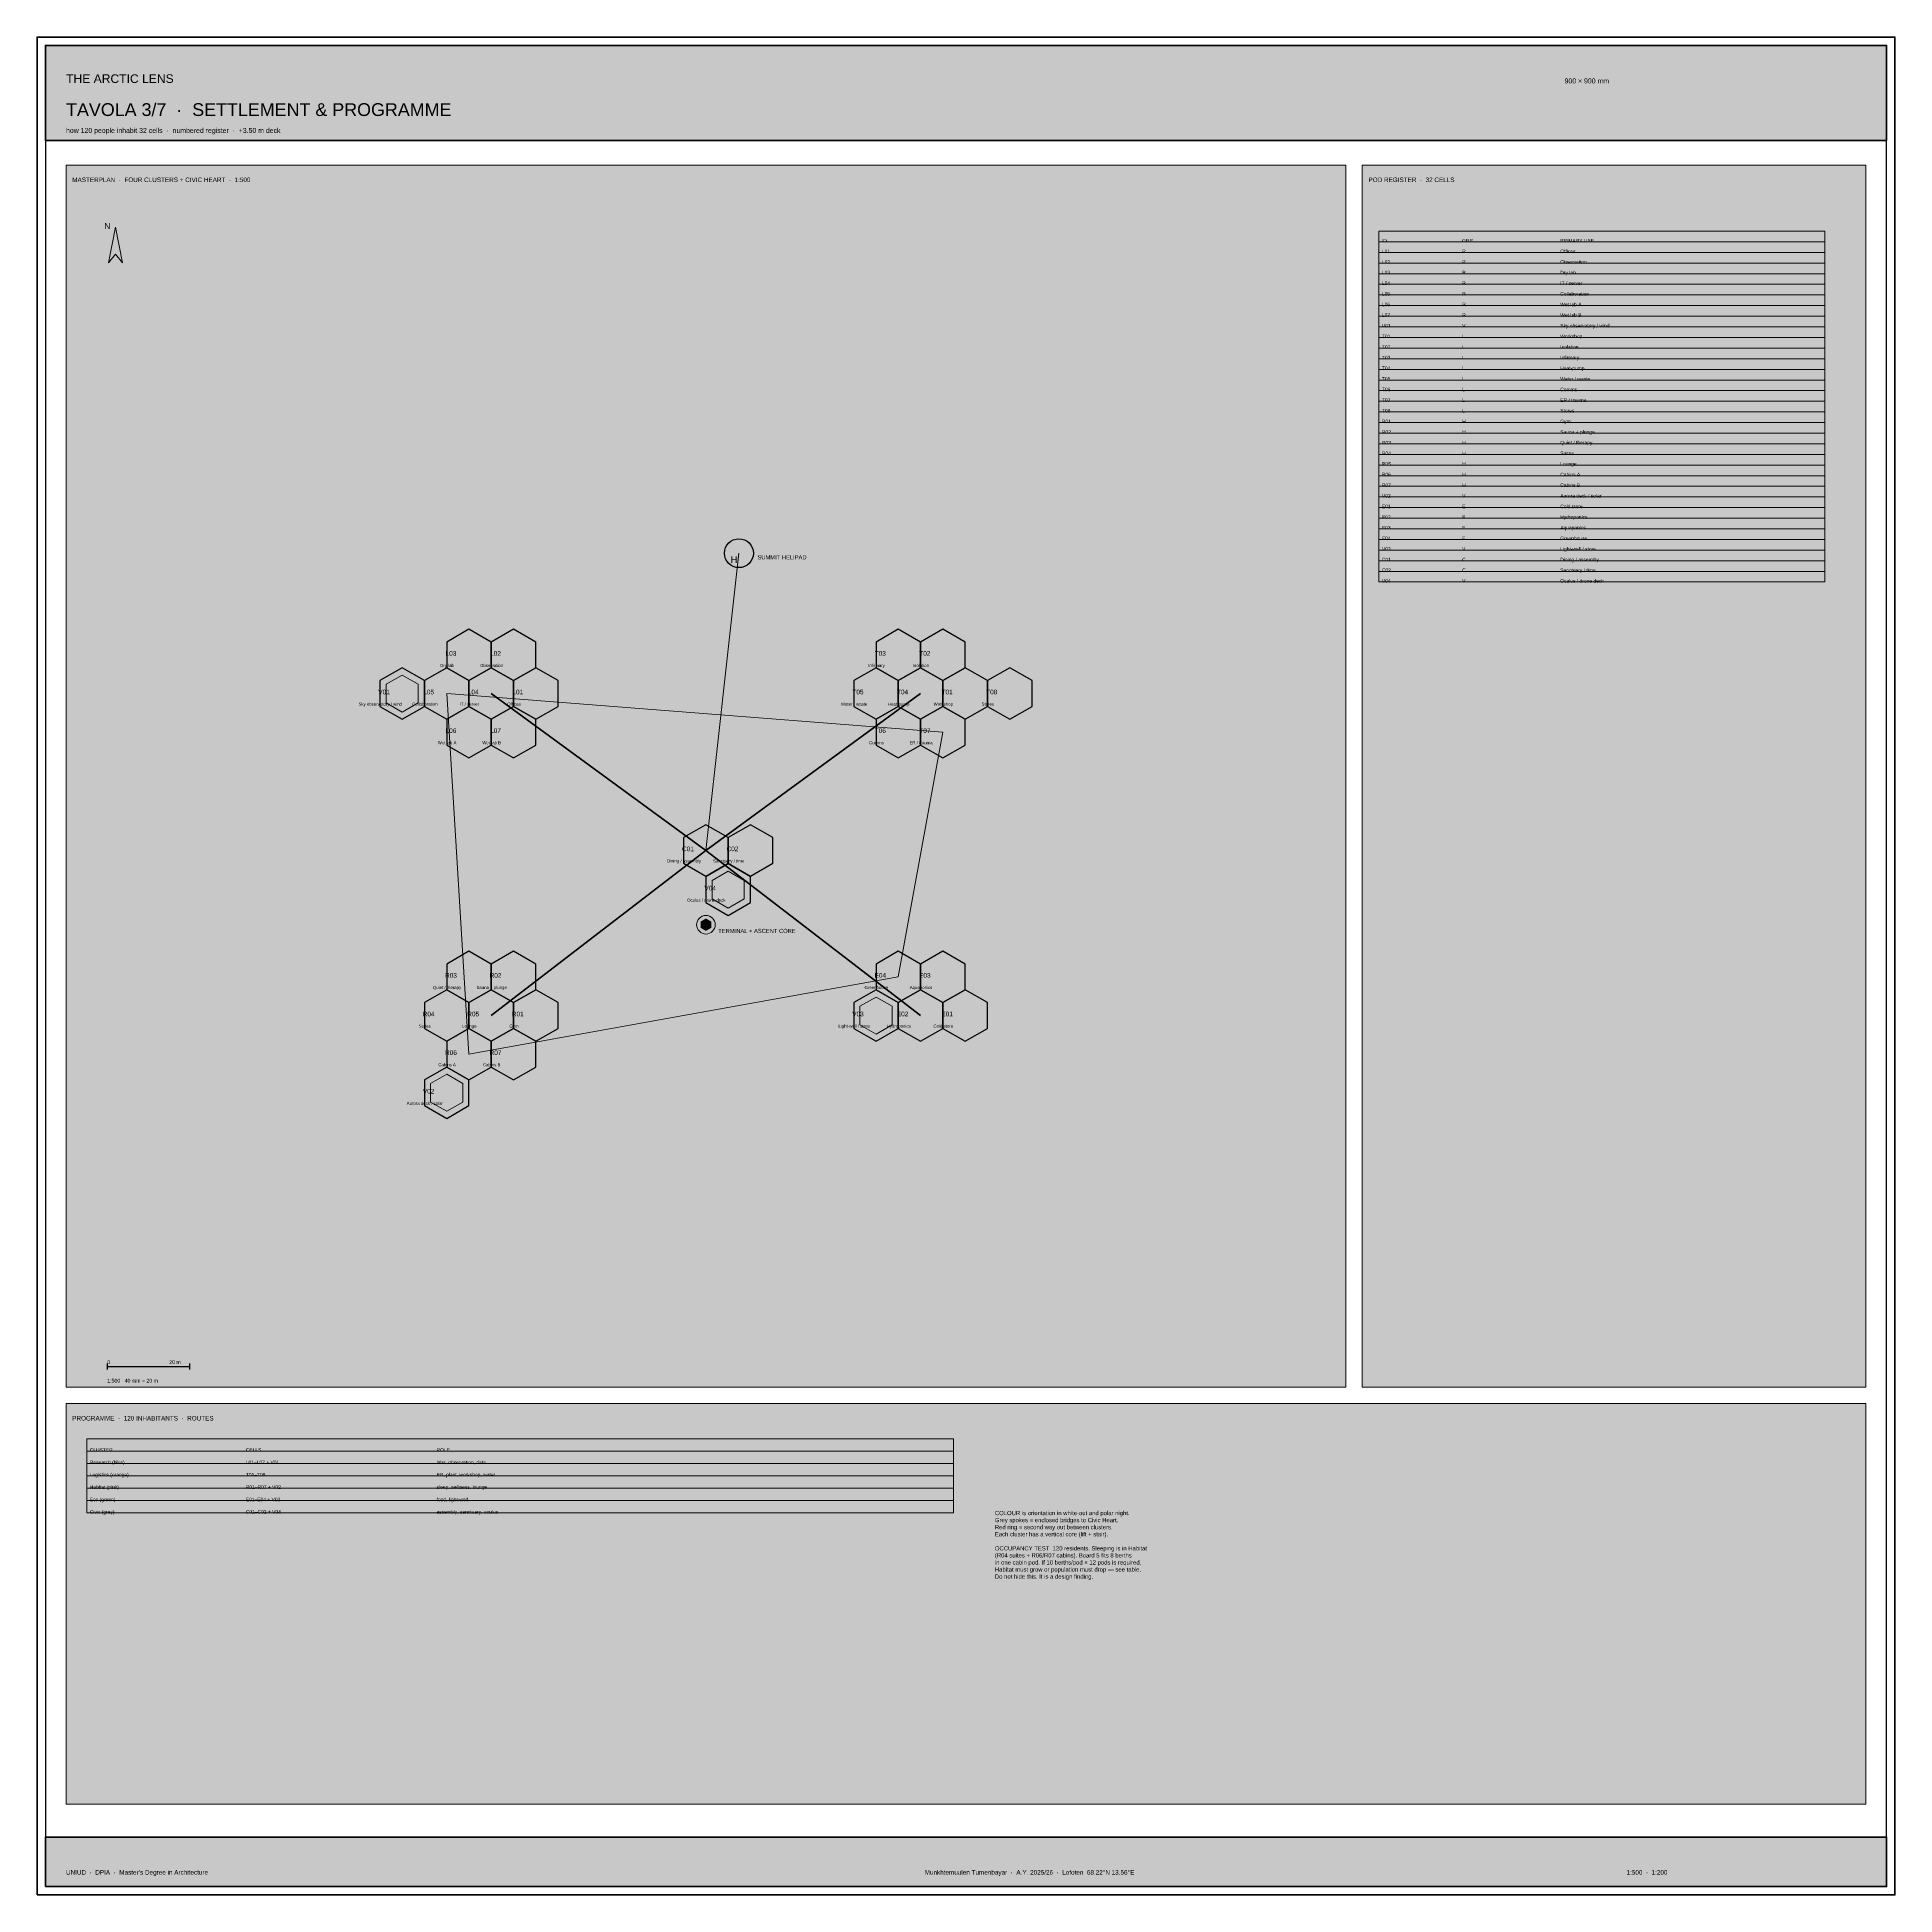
# Paper-space layout 'TAVOLA_03' of a CAD drawing. Header units: millimetres. Extents: x 0 to 900, y 0 to 900.
# The model-space entities are those that its viewports show. They can reach past a viewport. Long polylines and large blocks are cut down to what shows.
import ezdxf

# ---------------------------------------------------------------- set-up
doc = ezdxf.new("R2010")
doc.units = ezdxf.units.MM
for name, color, linetype, lineweight, true_color in [('A-ANNO', 7, 'Continuous', 18, 0x20242a), ('A-DIM', 7, 'Continuous', 13, 0x5a626c), ('A-HATCH', 7, 'Continuous', 9, 0xb4bac0), ('A-SHEET', 7, 'Continuous', 50, 0x142030), ('A-TABLE', 7, 'Continuous', 13, 0x20242a), ('A-TITL', 7, 'Continuous', 35, 0x142030), ('A-WALL', 7, 'Continuous', 40, 0x20242a), ('C-AIR', 7, 'Continuous', 25, 0xc83c78), ('P-C', 7, 'Continuous', 25, 0xa0a5aa), ('P-E', 7, 'Continuous', 25, 0xaac346), ('P-H', 7, 'Continuous', 25, 0xe682aa), ('P-L', 7, 'Continuous', 25, 0xe88c32), ('P-R', 7, 'Continuous', 25, 0x4691d2), ('P-V', 7, 'Continuous', 25, 0xebaa2d)]:
    doc.layers.add(name, color=color, linetype=linetype, lineweight=lineweight, true_color=true_color)
doc.styles.add('ANNO', font='Arial.ttf')
doc.styles.add('TITLE', font='Arial.ttf')

msp = doc.modelspace()

# ---------------------------------------------------------------- hatches: boundary and pattern name
at = {"layer": 'A-HATCH', "true_color": 0x142030}
h = msp.add_hatch(color=7, dxfattribs=at)
h.dxf.hatch_style = 1
h.paths.add_polyline_path([(2204, 850), (3096, 850), (3096, 896), (2204, 896)])
at = {"layer": 'A-HATCH', "true_color": 0xfcfdfe}
h = msp.add_hatch(color=7, dxfattribs=at)
h.dxf.hatch_style = 1
h.paths.add_polyline_path([(2214, 246), (2834, 246), (2834, 838), (2214, 838)])
h = msp.add_hatch(color=7, dxfattribs=at)
h.dxf.hatch_style = 1
h.paths.add_polyline_path([(2842, 246), (3086, 246), (3086, 838), (2842, 838)])
at = {"layer": 'A-HATCH', "true_color": 0x142030}
h = msp.add_hatch(color=7, dxfattribs=at)
h.dxf.hatch_style = 1
h.paths.add_polyline_path([(2238, 808), (2234.64, 790.6), (2238, 794.8)])
h = msp.add_hatch(color=7, dxfattribs=at)
h.dxf.hatch_style = 1
h.paths.add_polyline_path([(2850, 800.85), (3066, 800.85), (3066, 806), (2850, 806)])
at = {"layer": 'A-HATCH', "true_color": 0xffffff}
h = msp.add_hatch(color=7, dxfattribs=at)
h.dxf.hatch_style = 1
h.paths.add_polyline_path([(2850, 795.7), (3066, 795.7), (3066, 800.85), (2850, 800.85)])
at = {"layer": 'A-HATCH', "true_color": 0xf5ecd6}
h = msp.add_hatch(color=7, dxfattribs=at)
h.dxf.hatch_style = 1
h.paths.add_polyline_path([(2850, 790.55), (3066, 790.55), (3066, 795.7), (2850, 795.7)])
at = {"layer": 'A-HATCH', "true_color": 0xffffff}
h = msp.add_hatch(color=7, dxfattribs=at)
h.dxf.hatch_style = 1
h.paths.add_polyline_path([(2850, 785.4), (3066, 785.4), (3066, 790.55), (2850, 790.55)])
at = {"layer": 'A-HATCH', "true_color": 0xf5ecd6}
h = msp.add_hatch(color=7, dxfattribs=at)
h.dxf.hatch_style = 1
h.paths.add_polyline_path([(2850, 780.25), (3066, 780.25), (3066, 785.4), (2850, 785.4)])
at = {"layer": 'A-HATCH', "true_color": 0xffffff}
h = msp.add_hatch(color=7, dxfattribs=at)
h.dxf.hatch_style = 1
h.paths.add_polyline_path([(2850, 775.1), (3066, 775.1), (3066, 780.25), (2850, 780.25)])
at = {"layer": 'A-HATCH', "true_color": 0xf5ecd6}
h = msp.add_hatch(color=7, dxfattribs=at)
h.dxf.hatch_style = 1
h.paths.add_polyline_path([(2850, 769.95), (3066, 769.95), (3066, 775.1), (2850, 775.1)])
at = {"layer": 'A-HATCH', "true_color": 0xffffff}
h = msp.add_hatch(color=7, dxfattribs=at)
h.dxf.hatch_style = 1
h.paths.add_polyline_path([(2850, 764.8), (3066, 764.8), (3066, 769.95), (2850, 769.95)])
at = {"layer": 'A-HATCH', "true_color": 0xf5ecd6}
h = msp.add_hatch(color=7, dxfattribs=at)
h.dxf.hatch_style = 1
h.paths.add_polyline_path([(2850, 759.65), (3066, 759.65), (3066, 764.8), (2850, 764.8)])
at = {"layer": 'A-HATCH', "true_color": 0xffffff}
h = msp.add_hatch(color=7, dxfattribs=at)
h.dxf.hatch_style = 1
h.paths.add_polyline_path([(2850, 754.5), (3066, 754.5), (3066, 759.65), (2850, 759.65)])
at = {"layer": 'A-HATCH', "true_color": 0xf5ecd6}
h = msp.add_hatch(color=7, dxfattribs=at)
h.dxf.hatch_style = 1
h.paths.add_polyline_path([(2850, 749.35), (3066, 749.35), (3066, 754.5), (2850, 754.5)])
at = {"layer": 'A-HATCH', "true_color": 0xffffff}
h = msp.add_hatch(color=7, dxfattribs=at)
h.dxf.hatch_style = 1
h.paths.add_polyline_path([(2850, 744.2), (3066, 744.2), (3066, 749.35), (2850, 749.35)])
at = {"layer": 'A-HATCH', "true_color": 0xf5ecd6}
h = msp.add_hatch(color=7, dxfattribs=at)
h.dxf.hatch_style = 1
h.paths.add_polyline_path([(2850, 739.05), (3066, 739.05), (3066, 744.2), (2850, 744.2)])
at = {"layer": 'A-HATCH', "true_color": 0xffffff}
h = msp.add_hatch(color=7, dxfattribs=at)
h.dxf.hatch_style = 1
h.paths.add_polyline_path([(2850, 733.9), (3066, 733.9), (3066, 739.05), (2850, 739.05)])
at = {"layer": 'A-HATCH', "true_color": 0xf5ecd6}
h = msp.add_hatch(color=7, dxfattribs=at)
h.dxf.hatch_style = 1
h.paths.add_polyline_path([(2850, 728.75), (3066, 728.75), (3066, 733.9), (2850, 733.9)])
at = {"layer": 'A-HATCH', "true_color": 0xffffff}
h = msp.add_hatch(color=7, dxfattribs=at)
h.dxf.hatch_style = 1
h.paths.add_polyline_path([(2850, 723.6), (3066, 723.6), (3066, 728.75), (2850, 728.75)])
at = {"layer": 'A-HATCH', "true_color": 0xf5ecd6}
h = msp.add_hatch(color=7, dxfattribs=at)
h.dxf.hatch_style = 1
h.paths.add_polyline_path([(2850, 718.45), (3066, 718.45), (3066, 723.6), (2850, 723.6)])
at = {"layer": 'A-HATCH', "true_color": 0xffffff}
h = msp.add_hatch(color=7, dxfattribs=at)
h.dxf.hatch_style = 1
h.paths.add_polyline_path([(2850, 713.3), (3066, 713.3), (3066, 718.45), (2850, 718.45)])
at = {"layer": 'A-HATCH', "true_color": 0xf5ecd6}
h = msp.add_hatch(color=7, dxfattribs=at)
h.dxf.hatch_style = 1
h.paths.add_polyline_path([(2850, 708.15), (3066, 708.15), (3066, 713.3), (2850, 713.3)])
at = {"layer": 'A-HATCH', "true_color": 0xffffff}
h = msp.add_hatch(color=7, dxfattribs=at)
h.dxf.hatch_style = 1
h.paths.add_polyline_path([(2850, 703), (3066, 703), (3066, 708.15), (2850, 708.15)])
at = {"layer": 'A-HATCH', "true_color": 0xf5ecd6}
h = msp.add_hatch(color=7, dxfattribs=at)
h.dxf.hatch_style = 1
h.paths.add_polyline_path([(2850, 697.85), (3066, 697.85), (3066, 703), (2850, 703)])
at = {"layer": 'A-HATCH', "true_color": 0xffffff}
h = msp.add_hatch(color=7, dxfattribs=at)
h.dxf.hatch_style = 1
h.paths.add_polyline_path([(2850, 692.7), (3066, 692.7), (3066, 697.85), (2850, 697.85)])
at = {"layer": 'A-HATCH', "true_color": 0xf5ecd6}
h = msp.add_hatch(color=7, dxfattribs=at)
h.dxf.hatch_style = 1
h.paths.add_polyline_path([(2850, 687.55), (3066, 687.55), (3066, 692.7), (2850, 692.7)])
at = {"layer": 'A-HATCH', "true_color": 0xffffff}
h = msp.add_hatch(color=7, dxfattribs=at)
h.dxf.hatch_style = 1
h.paths.add_polyline_path([(2850, 682.4), (3066, 682.4), (3066, 687.55), (2850, 687.55)])
at = {"layer": 'A-HATCH', "true_color": 0xf5ecd6}
h = msp.add_hatch(color=7, dxfattribs=at)
h.dxf.hatch_style = 1
h.paths.add_polyline_path([(2850, 677.25), (3066, 677.25), (3066, 682.4), (2850, 682.4)])
at = {"layer": 'A-HATCH', "true_color": 0xffffff}
h = msp.add_hatch(color=7, dxfattribs=at)
h.dxf.hatch_style = 1
h.paths.add_polyline_path([(2850, 672.1), (3066, 672.1), (3066, 677.25), (2850, 677.25)])
at = {"layer": 'A-HATCH', "true_color": 0xf5ecd6}
h = msp.add_hatch(color=7, dxfattribs=at)
h.dxf.hatch_style = 1
h.paths.add_polyline_path([(2850, 666.95), (3066, 666.95), (3066, 672.1), (2850, 672.1)])
at = {"layer": 'A-HATCH', "true_color": 0xffffff}
h = msp.add_hatch(color=7, dxfattribs=at)
h.dxf.hatch_style = 1
h.paths.add_polyline_path([(2850, 661.8), (3066, 661.8), (3066, 666.95), (2850, 666.95)])
at = {"layer": 'A-HATCH', "true_color": 0xf5ecd6}
h = msp.add_hatch(color=7, dxfattribs=at)
h.dxf.hatch_style = 1
h.paths.add_polyline_path([(2850, 656.65), (3066, 656.65), (3066, 661.8), (2850, 661.8)])
at = {"layer": 'A-HATCH', "true_color": 0xffffff}
h = msp.add_hatch(color=7, dxfattribs=at)
h.dxf.hatch_style = 1
h.paths.add_polyline_path([(2850, 651.5), (3066, 651.5), (3066, 656.65), (2850, 656.65)])
at = {"layer": 'A-HATCH', "true_color": 0xf5ecd6}
h = msp.add_hatch(color=7, dxfattribs=at)
h.dxf.hatch_style = 1
h.paths.add_polyline_path([(2850, 646.35), (3066, 646.35), (3066, 651.5), (2850, 651.5)])
at = {"layer": 'A-HATCH', "true_color": 0xffffff}
h = msp.add_hatch(color=7, dxfattribs=at)
h.dxf.hatch_style = 1
h.paths.add_polyline_path([(2850, 641.2), (3066, 641.2), (3066, 646.35), (2850, 646.35)])
at = {"layer": 'A-HATCH', "true_color": 0xf5ecd6}
h = msp.add_hatch(color=7, dxfattribs=at)
h.dxf.hatch_style = 1
h.paths.add_polyline_path([(2850, 636.05), (3066, 636.05), (3066, 641.2), (2850, 641.2)])
at = {"layer": 'A-HATCH', "true_color": 0xabcdea}
h = msp.add_hatch(color=7, dxfattribs=at)
h.dxf.hatch_style = 1
h.paths.add_polyline_path([(2420, 606.94), (2409.2, 613.18), (2398.4, 606.94), (2398.4, 594.47), (2409.2, 588.24), (2420, 594.47)])
h = msp.add_hatch(color=7, dxfattribs=at)
h.dxf.hatch_style = 1
h.paths.add_polyline_path([(2441.6, 606.94), (2430.8, 613.18), (2420, 606.94), (2420, 594.47), (2430.8, 588.24), (2441.6, 594.47)])
at = {"layer": 'A-HATCH', "true_color": 0xf4cba2}
h = msp.add_hatch(color=7, dxfattribs=at)
h.dxf.hatch_style = 1
h.paths.add_polyline_path([(2628, 606.94), (2617.2, 613.18), (2606.4, 606.94), (2606.4, 594.47), (2617.2, 588.24), (2628, 594.47)])
h = msp.add_hatch(color=7, dxfattribs=at)
h.dxf.hatch_style = 1
h.paths.add_polyline_path([(2649.6, 606.94), (2638.8, 613.18), (2628, 606.94), (2628, 594.47), (2638.8, 588.24), (2649.6, 594.47)])
at = {"layer": 'A-HATCH', "true_color": 0xf6d8a0}
h = msp.add_hatch(color=7, dxfattribs=at)
h.dxf.hatch_style = 1
h.paths.add_polyline_path([(2387.6, 588.24), (2376.8, 594.47), (2366, 588.24), (2366, 575.76), (2376.8, 569.53), (2387.6, 575.76)])
at = {"layer": 'A-HATCH', "true_color": 0xabcdea}
h = msp.add_hatch(color=7, dxfattribs=at)
h.dxf.hatch_style = 1
h.paths.add_polyline_path([(2409.2, 588.24), (2398.4, 594.47), (2387.6, 588.24), (2387.6, 575.76), (2398.4, 569.53), (2409.2, 575.76)])
h = msp.add_hatch(color=7, dxfattribs=at)
h.dxf.hatch_style = 1
h.paths.add_polyline_path([(2430.8, 588.24), (2420, 594.47), (2409.2, 588.24), (2409.2, 575.76), (2420, 569.53), (2430.8, 575.76)])
h = msp.add_hatch(color=7, dxfattribs=at)
h.dxf.hatch_style = 1
h.paths.add_polyline_path([(2452.4, 588.24), (2441.6, 594.47), (2430.8, 588.24), (2430.8, 575.76), (2441.6, 569.53), (2452.4, 575.76)])
at = {"layer": 'A-HATCH', "true_color": 0xf4cba2}
h = msp.add_hatch(color=7, dxfattribs=at)
h.dxf.hatch_style = 1
h.paths.add_polyline_path([(2617.2, 588.24), (2606.4, 594.47), (2595.6, 588.24), (2595.6, 575.76), (2606.4, 569.53), (2617.2, 575.76)])
h = msp.add_hatch(color=7, dxfattribs=at)
h.dxf.hatch_style = 1
h.paths.add_polyline_path([(2638.8, 588.24), (2628, 594.47), (2617.2, 588.24), (2617.2, 575.76), (2628, 569.53), (2638.8, 575.76)])
h = msp.add_hatch(color=7, dxfattribs=at)
h.dxf.hatch_style = 1
h.paths.add_polyline_path([(2660.4, 588.24), (2649.6, 594.47), (2638.8, 588.24), (2638.8, 575.76), (2649.6, 569.53), (2660.4, 575.76)])
h = msp.add_hatch(color=7, dxfattribs=at)
h.dxf.hatch_style = 1
h.paths.add_polyline_path([(2682, 588.24), (2671.2, 594.47), (2660.4, 588.24), (2660.4, 575.76), (2671.2, 569.53), (2682, 575.76)])
at = {"layer": 'A-HATCH', "true_color": 0xabcdea}
h = msp.add_hatch(color=7, dxfattribs=at)
h.dxf.hatch_style = 1
h.paths.add_polyline_path([(2420, 569.53), (2409.2, 575.76), (2398.4, 569.53), (2398.4, 557.06), (2409.2, 550.82), (2420, 557.06)])
h = msp.add_hatch(color=7, dxfattribs=at)
h.dxf.hatch_style = 1
h.paths.add_polyline_path([(2441.6, 569.53), (2430.8, 575.76), (2420, 569.53), (2420, 557.06), (2430.8, 550.82), (2441.6, 557.06)])
at = {"layer": 'A-HATCH', "true_color": 0xf4cba2}
h = msp.add_hatch(color=7, dxfattribs=at)
h.dxf.hatch_style = 1
h.paths.add_polyline_path([(2628, 569.53), (2617.2, 575.76), (2606.4, 569.53), (2606.4, 557.06), (2617.2, 550.82), (2628, 557.06)])
h = msp.add_hatch(color=7, dxfattribs=at)
h.dxf.hatch_style = 1
h.paths.add_polyline_path([(2649.6, 569.53), (2638.8, 575.76), (2628, 569.53), (2628, 557.06), (2638.8, 550.82), (2649.6, 557.06)])
at = {"layer": 'A-HATCH', "true_color": 0xd4d6d8}
h = msp.add_hatch(color=7, dxfattribs=at)
h.dxf.hatch_style = 1
h.paths.add_polyline_path([(2534.8, 512.24), (2524, 518.47), (2513.2, 512.24), (2513.2, 499.76), (2524, 493.53), (2534.8, 499.76)])
h = msp.add_hatch(color=7, dxfattribs=at)
h.dxf.hatch_style = 1
h.paths.add_polyline_path([(2556.4, 512.24), (2545.6, 518.47), (2534.8, 512.24), (2534.8, 499.76), (2545.6, 493.53), (2556.4, 499.76)])
at = {"layer": 'A-HATCH', "true_color": 0xf6d8a0}
h = msp.add_hatch(color=7, dxfattribs=at)
h.dxf.hatch_style = 1
h.paths.add_polyline_path([(2545.6, 493.23), (2534.8, 499.46), (2524, 493.23), (2524, 480.76), (2534.8, 474.52), (2545.6, 480.76)])
at = {"layer": 'A-HATCH', "true_color": 0x142030}
h = msp.add_hatch(color=7, dxfattribs=at)
h.dxf.hatch_style = 1
h.paths.add_polyline_path([(2526.6, 471.5), (2524, 473), (2521.4, 471.5), (2521.4, 468.5), (2524, 467), (2526.6, 468.5), (2526.6, 471.5), (2524, 473)])
at = {"layer": 'A-HATCH', "true_color": 0xf3c6d8}
h = msp.add_hatch(color=7, dxfattribs=at)
h.dxf.hatch_style = 1
h.paths.add_polyline_path([(2420, 450.94), (2409.2, 457.18), (2398.4, 450.94), (2398.4, 438.47), (2409.2, 432.24), (2420, 438.47)])
h = msp.add_hatch(color=7, dxfattribs=at)
h.dxf.hatch_style = 1
h.paths.add_polyline_path([(2441.6, 450.94), (2430.8, 457.18), (2420, 450.94), (2420, 438.47), (2430.8, 432.24), (2441.6, 438.47)])
at = {"layer": 'A-HATCH', "true_color": 0xd8e4ab}
h = msp.add_hatch(color=7, dxfattribs=at)
h.dxf.hatch_style = 1
h.paths.add_polyline_path([(2628, 450.94), (2617.2, 457.18), (2606.4, 450.94), (2606.4, 438.47), (2617.2, 432.24), (2628, 438.47)])
h = msp.add_hatch(color=7, dxfattribs=at)
h.dxf.hatch_style = 1
h.paths.add_polyline_path([(2649.6, 450.94), (2638.8, 457.18), (2628, 450.94), (2628, 438.47), (2638.8, 432.24), (2649.6, 438.47)])
at = {"layer": 'A-HATCH', "true_color": 0xf3c6d8}
h = msp.add_hatch(color=7, dxfattribs=at)
h.dxf.hatch_style = 1
h.paths.add_polyline_path([(2409.2, 432.24), (2398.4, 438.47), (2387.6, 432.24), (2387.6, 419.76), (2398.4, 413.53), (2409.2, 419.76)])
h = msp.add_hatch(color=7, dxfattribs=at)
h.dxf.hatch_style = 1
h.paths.add_polyline_path([(2430.8, 432.24), (2420, 438.47), (2409.2, 432.24), (2409.2, 419.76), (2420, 413.53), (2430.8, 419.76)])
h = msp.add_hatch(color=7, dxfattribs=at)
h.dxf.hatch_style = 1
h.paths.add_polyline_path([(2452.4, 432.24), (2441.6, 438.47), (2430.8, 432.24), (2430.8, 419.76), (2441.6, 413.53), (2452.4, 419.76)])
at = {"layer": 'A-HATCH', "true_color": 0xf6d8a0}
h = msp.add_hatch(color=7, dxfattribs=at)
h.dxf.hatch_style = 1
h.paths.add_polyline_path([(2617.2, 432.24), (2606.4, 438.47), (2595.6, 432.24), (2595.6, 419.76), (2606.4, 413.53), (2617.2, 419.76)])
at = {"layer": 'A-HATCH', "true_color": 0xd8e4ab}
h = msp.add_hatch(color=7, dxfattribs=at)
h.dxf.hatch_style = 1
h.paths.add_polyline_path([(2638.8, 432.24), (2628, 438.47), (2617.2, 432.24), (2617.2, 419.76), (2628, 413.53), (2638.8, 419.76)])
h = msp.add_hatch(color=7, dxfattribs=at)
h.dxf.hatch_style = 1
h.paths.add_polyline_path([(2660.4, 432.24), (2649.6, 438.47), (2638.8, 432.24), (2638.8, 419.76), (2649.6, 413.53), (2660.4, 419.76)])
at = {"layer": 'A-HATCH', "true_color": 0xf3c6d8}
h = msp.add_hatch(color=7, dxfattribs=at)
h.dxf.hatch_style = 1
h.paths.add_polyline_path([(2420, 413.53), (2409.2, 419.76), (2398.4, 413.53), (2398.4, 401.06), (2409.2, 394.82), (2420, 401.06)])
h = msp.add_hatch(color=7, dxfattribs=at)
h.dxf.hatch_style = 1
h.paths.add_polyline_path([(2441.6, 413.53), (2430.8, 419.76), (2420, 413.53), (2420, 401.06), (2430.8, 394.82), (2441.6, 401.06)])
at = {"layer": 'A-HATCH', "true_color": 0xf6d8a0}
h = msp.add_hatch(color=7, dxfattribs=at)
h.dxf.hatch_style = 1
h.paths.add_polyline_path([(2409.2, 394.82), (2398.4, 401.06), (2387.6, 394.82), (2387.6, 382.35), (2398.4, 376.12), (2409.2, 382.35)])
at = {"layer": 'A-HATCH', "true_color": 0xfcfdfe}
h = msp.add_hatch(color=7, dxfattribs=at)
h.dxf.hatch_style = 1
h.paths.add_polyline_path([(2214, 44), (3086, 44), (3086, 238), (2214, 238)])
at = {"layer": 'A-HATCH', "true_color": 0x142030}
h = msp.add_hatch(color=7, dxfattribs=at)
h.dxf.hatch_style = 1
h.paths.add_polyline_path([(2224, 215), (2644, 215), (2644, 221), (2224, 221)])
at = {"layer": 'A-HATCH', "true_color": 0xffffff}
h = msp.add_hatch(color=7, dxfattribs=at)
h.dxf.hatch_style = 1
h.paths.add_polyline_path([(2224, 209), (2644, 209), (2644, 215), (2224, 215)])
at = {"layer": 'A-HATCH', "true_color": 0xf5ecd6}
h = msp.add_hatch(color=7, dxfattribs=at)
h.dxf.hatch_style = 1
h.paths.add_polyline_path([(2224, 203), (2644, 203), (2644, 209), (2224, 209)])
at = {"layer": 'A-HATCH', "true_color": 0xffffff}
h = msp.add_hatch(color=7, dxfattribs=at)
h.dxf.hatch_style = 1
h.paths.add_polyline_path([(2224, 197), (2644, 197), (2644, 203), (2224, 203)])
at = {"layer": 'A-HATCH', "true_color": 0xf5ecd6}
h = msp.add_hatch(color=7, dxfattribs=at)
h.dxf.hatch_style = 1
h.paths.add_polyline_path([(2224, 191), (2644, 191), (2644, 197), (2224, 197)])
at = {"layer": 'A-HATCH', "true_color": 0xffffff}
h = msp.add_hatch(color=7, dxfattribs=at)
h.dxf.hatch_style = 1
h.paths.add_polyline_path([(2224, 185), (2644, 185), (2644, 191), (2224, 191)])
at = {"layer": 'A-HATCH', "true_color": 0x142030}
h = msp.add_hatch(color=7, dxfattribs=at)
h.dxf.hatch_style = 1
h.paths.add_polyline_path([(2204, 4), (3096, 4), (3096, 28), (2204, 28)])

# ---------------------------------------------------------------- linework, layer by layer
at = {"layer": 'A-ANNO', "lineweight": 20, "true_color": 0x142030}
msp.add_lwpolyline([(2238, 808), (2234.64, 790.6), (2238, 794.8), (2241.36, 790.6)], close=True, dxfattribs=at)
at = {"layer": 'A-ANNO', "true_color": 0x142030}
msp.add_circle((2524, 470), 4.5, dxfattribs=at)
at = {"layer": 'A-DIM', "lineweight": 25, "true_color": 0x20242a}
for p, q in [((2234, 254.5), (2234, 257.5)), ((2234, 256), (2274, 256)), ((2274, 254.5), (2274, 257.5))]:
    msp.add_line(p, q, dxfattribs=at)
at = {"layer": 'A-SHEET', "lineweight": 70, "true_color": 0x142030}
msp.add_lwpolyline([(2200, 0), (3100, 0), (3100, 900), (2200, 900)], close=True, dxfattribs=at)
at = {"layer": 'A-SHEET', "lineweight": 25, "true_color": 0x142030}
msp.add_lwpolyline([(2204, 4), (3096, 4), (3096, 896), (2204, 896)], close=True, dxfattribs=at)
at = {"layer": 'A-SHEET', "lineweight": 13, "true_color": 0xb4bac0}
for points in [[(2214, 246), (2834, 246), (2834, 838), (2214, 838)], [(2842, 246), (3086, 246), (3086, 838), (2842, 838)], [(2214, 44), (3086, 44), (3086, 238), (2214, 238)]]:
    msp.add_lwpolyline(points, close=True, dxfattribs=at)
at = {"layer": 'A-SHEET', "lineweight": 9, "true_color": 0xb4bac0}
for points in [[(2850, 800.85), (3066, 800.85), (3066, 806), (2850, 806)], [(2850, 795.7), (3066, 795.7), (3066, 800.85), (2850, 800.85)], [(2850, 790.55), (3066, 790.55), (3066, 795.7), (2850, 795.7)], [(2850, 785.4), (3066, 785.4), (3066, 790.55), (2850, 790.55)], [(2850, 780.25), (3066, 780.25), (3066, 785.4), (2850, 785.4)], [(2850, 775.1), (3066, 775.1), (3066, 780.25), (2850, 780.25)], [(2850, 769.95), (3066, 769.95), (3066, 775.1), (2850, 775.1)], [(2850, 764.8), (3066, 764.8), (3066, 769.95), (2850, 769.95)], [(2850, 759.65), (3066, 759.65), (3066, 764.8), (2850, 764.8)], [(2850, 754.5), (3066, 754.5), (3066, 759.65), (2850, 759.65)], [(2850, 749.35), (3066, 749.35), (3066, 754.5), (2850, 754.5)], [(2850, 744.2), (3066, 744.2), (3066, 749.35), (2850, 749.35)], [(2850, 739.05), (3066, 739.05), (3066, 744.2), (2850, 744.2)], [(2850, 733.9), (3066, 733.9), (3066, 739.05), (2850, 739.05)], [(2850, 728.75), (3066, 728.75), (3066, 733.9), (2850, 733.9)], [(2850, 723.6), (3066, 723.6), (3066, 728.75), (2850, 728.75)], [(2850, 718.45), (3066, 718.45), (3066, 723.6), (2850, 723.6)], [(2850, 713.3), (3066, 713.3), (3066, 718.45), (2850, 718.45)], [(2850, 708.15), (3066, 708.15), (3066, 713.3), (2850, 713.3)], [(2850, 703), (3066, 703), (3066, 708.15), (2850, 708.15)], [(2850, 697.85), (3066, 697.85), (3066, 703), (2850, 703)], [(2850, 692.7), (3066, 692.7), (3066, 697.85), (2850, 697.85)], [(2850, 687.55), (3066, 687.55), (3066, 692.7), (2850, 692.7)], [(2850, 682.4), (3066, 682.4), (3066, 687.55), (2850, 687.55)], [(2850, 677.25), (3066, 677.25), (3066, 682.4), (2850, 682.4)], [(2850, 672.1), (3066, 672.1), (3066, 677.25), (2850, 677.25)], [(2850, 666.95), (3066, 666.95), (3066, 672.1), (2850, 672.1)], [(2850, 661.8), (3066, 661.8), (3066, 666.95), (2850, 666.95)], [(2850, 656.65), (3066, 656.65), (3066, 661.8), (2850, 661.8)], [(2850, 651.5), (3066, 651.5), (3066, 656.65), (2850, 656.65)], [(2850, 646.35), (3066, 646.35), (3066, 651.5), (2850, 651.5)], [(2850, 641.2), (3066, 641.2), (3066, 646.35), (2850, 646.35)], [(2850, 636.05), (3066, 636.05), (3066, 641.2), (2850, 641.2)], [(2224, 215), (2644, 215), (2644, 221), (2224, 221)], [(2224, 209), (2644, 209), (2644, 215), (2224, 215)], [(2224, 203), (2644, 203), (2644, 209), (2224, 209)], [(2224, 197), (2644, 197), (2644, 203), (2224, 203)], [(2224, 191), (2644, 191), (2644, 197), (2224, 197)], [(2224, 185), (2644, 185), (2644, 191), (2224, 191)]]:
    msp.add_lwpolyline(points, close=True, dxfattribs=at)
at = {"layer": 'A-TITL'}
for points in [[(2204, 850), (3096, 850), (3096, 896), (2204, 896)], [(2204, 4), (3096, 4), (3096, 28), (2204, 28)]]:
    msp.add_lwpolyline(points, close=True, dxfattribs=at)
at = {"layer": 'A-WALL', "lineweight": 40, "true_color": 0x5a646e}
for q in [(2420, 582), (2628, 582), (2420, 426), (2628, 426)]:
    msp.add_line((2524, 506), q, dxfattribs=at)
at = {"layer": 'C-AIR', "lineweight": 13, "true_color": 0xd23737}
msp.add_line((2540, 650), (2524, 506), dxfattribs=at)
at = {"layer": 'C-AIR', "true_color": 0xd23737}
msp.add_circle((2540, 650), 7, dxfattribs=at)
at = {"layer": 'P-C', "lineweight": 30, "true_color": 0xa0a5aa}
for points in [[(2534.8, 512.24), (2524, 518.47), (2513.2, 512.24), (2513.2, 499.76), (2524, 493.53), (2534.8, 499.76)], [(2556.4, 512.24), (2545.6, 518.47), (2534.8, 512.24), (2534.8, 499.76), (2545.6, 493.53), (2556.4, 499.76)]]:
    msp.add_lwpolyline(points, close=True, dxfattribs=at)
at = {"layer": 'P-E', "lineweight": 30, "true_color": 0xaac346}
for points in [[(2628, 450.94), (2617.2, 457.18), (2606.4, 450.94), (2606.4, 438.47), (2617.2, 432.24), (2628, 438.47)], [(2649.6, 450.94), (2638.8, 457.18), (2628, 450.94), (2628, 438.47), (2638.8, 432.24), (2649.6, 438.47)], [(2638.8, 432.24), (2628, 438.47), (2617.2, 432.24), (2617.2, 419.76), (2628, 413.53), (2638.8, 419.76)], [(2660.4, 432.24), (2649.6, 438.47), (2638.8, 432.24), (2638.8, 419.76), (2649.6, 413.53), (2660.4, 419.76)]]:
    msp.add_lwpolyline(points, close=True, dxfattribs=at)
at = {"layer": 'P-H', "lineweight": 30, "true_color": 0xe682aa}
for points in [[(2420, 450.94), (2409.2, 457.18), (2398.4, 450.94), (2398.4, 438.47), (2409.2, 432.24), (2420, 438.47)], [(2441.6, 450.94), (2430.8, 457.18), (2420, 450.94), (2420, 438.47), (2430.8, 432.24), (2441.6, 438.47)], [(2409.2, 432.24), (2398.4, 438.47), (2387.6, 432.24), (2387.6, 419.76), (2398.4, 413.53), (2409.2, 419.76)], [(2430.8, 432.24), (2420, 438.47), (2409.2, 432.24), (2409.2, 419.76), (2420, 413.53), (2430.8, 419.76)], [(2452.4, 432.24), (2441.6, 438.47), (2430.8, 432.24), (2430.8, 419.76), (2441.6, 413.53), (2452.4, 419.76)], [(2420, 413.53), (2409.2, 419.76), (2398.4, 413.53), (2398.4, 401.06), (2409.2, 394.82), (2420, 401.06)], [(2441.6, 413.53), (2430.8, 419.76), (2420, 413.53), (2420, 401.06), (2430.8, 394.82), (2441.6, 401.06)]]:
    msp.add_lwpolyline(points, close=True, dxfattribs=at)
at = {"layer": 'P-L', "lineweight": 30, "true_color": 0xe88c32}
for points in [[(2628, 606.94), (2617.2, 613.18), (2606.4, 606.94), (2606.4, 594.47), (2617.2, 588.24), (2628, 594.47)], [(2649.6, 606.94), (2638.8, 613.18), (2628, 606.94), (2628, 594.47), (2638.8, 588.24), (2649.6, 594.47)], [(2617.2, 588.24), (2606.4, 594.47), (2595.6, 588.24), (2595.6, 575.76), (2606.4, 569.53), (2617.2, 575.76)], [(2638.8, 588.24), (2628, 594.47), (2617.2, 588.24), (2617.2, 575.76), (2628, 569.53), (2638.8, 575.76)], [(2660.4, 588.24), (2649.6, 594.47), (2638.8, 588.24), (2638.8, 575.76), (2649.6, 569.53), (2660.4, 575.76)], [(2682, 588.24), (2671.2, 594.47), (2660.4, 588.24), (2660.4, 575.76), (2671.2, 569.53), (2682, 575.76)], [(2628, 569.53), (2617.2, 575.76), (2606.4, 569.53), (2606.4, 557.06), (2617.2, 550.82), (2628, 557.06)], [(2649.6, 569.53), (2638.8, 575.76), (2628, 569.53), (2628, 557.06), (2638.8, 550.82), (2649.6, 557.06)]]:
    msp.add_lwpolyline(points, close=True, dxfattribs=at)
at = {"layer": 'P-R', "lineweight": 30, "true_color": 0x4691d2}
for points in [[(2420, 606.94), (2409.2, 613.18), (2398.4, 606.94), (2398.4, 594.47), (2409.2, 588.24), (2420, 594.47)], [(2441.6, 606.94), (2430.8, 613.18), (2420, 606.94), (2420, 594.47), (2430.8, 588.24), (2441.6, 594.47)], [(2409.2, 588.24), (2398.4, 594.47), (2387.6, 588.24), (2387.6, 575.76), (2398.4, 569.53), (2409.2, 575.76)], [(2430.8, 588.24), (2420, 594.47), (2409.2, 588.24), (2409.2, 575.76), (2420, 569.53), (2430.8, 575.76)], [(2452.4, 588.24), (2441.6, 594.47), (2430.8, 588.24), (2430.8, 575.76), (2441.6, 569.53), (2452.4, 575.76)], [(2420, 569.53), (2409.2, 575.76), (2398.4, 569.53), (2398.4, 557.06), (2409.2, 550.82), (2420, 557.06)], [(2441.6, 569.53), (2430.8, 575.76), (2420, 569.53), (2420, 557.06), (2430.8, 550.82), (2441.6, 557.06)]]:
    msp.add_lwpolyline(points, close=True, dxfattribs=at)
at = {"layer": 'P-V', "lineweight": 25, "true_color": 0xebaa2d}
for points in [[(2387.6, 588.24), (2376.8, 594.47), (2366, 588.24), (2366, 575.76), (2376.8, 569.53), (2387.6, 575.76)], [(2545.6, 493.23), (2534.8, 499.46), (2524, 493.23), (2524, 480.76), (2534.8, 474.52), (2545.6, 480.76)], [(2617.2, 432.24), (2606.4, 438.47), (2595.6, 432.24), (2595.6, 419.76), (2606.4, 413.53), (2617.2, 419.76)], [(2409.2, 394.82), (2398.4, 401.06), (2387.6, 394.82), (2387.6, 382.35), (2398.4, 376.12), (2409.2, 382.35)]]:
    msp.add_lwpolyline(points, close=True, dxfattribs=at)
at = {"layer": 'P-V', "lineweight": 13, "true_color": 0xebaa2d}
for points in [[(2384.58, 586.49), (2376.8, 590.98), (2369.02, 586.49), (2369.02, 577.51), (2376.8, 573.02), (2384.58, 577.51)], [(2542.58, 491.48), (2534.8, 495.97), (2527.02, 491.48), (2527.02, 482.5), (2534.8, 478.01), (2542.58, 482.5)], [(2614.18, 430.49), (2606.4, 434.98), (2598.62, 430.49), (2598.62, 421.51), (2606.4, 417.02), (2614.18, 421.51)], [(2406.18, 393.08), (2398.4, 397.57), (2390.62, 393.08), (2390.62, 384.1), (2398.4, 379.61), (2406.18, 384.1)]]:
    msp.add_lwpolyline(points, close=True, dxfattribs=at)
at = {"layer": 'P-V', "lineweight": 20, "true_color": 0xd23737}
msp.add_lwpolyline([(2398.4, 582), (2638.8, 563.29), (2617.2, 444.71), (2409.2, 407.29)], close=True, dxfattribs=at)

# ---------------------------------------------------------------- texts
at = {"layer": 'A-ANNO', "color": 7, "true_color": 0x142030}
for s, insert, char_height, width, attachment_point, style in [('MASTERPLAN  ·  FOUR CLUSTERS + CIVIC HEART  ·  1:500', (2217, 832), 2.2, 614, 1, 'TITLE'), ('POD REGISTER  ·  32 CELLS', (2845, 832), 2.2, 238, 1, 'TITLE'), ('N', (2234, 810), 3, 12, 2, 'TITLE'), ('L03', (2400.47, 602.58), 2.245, 17.4591, 2, 'TITLE'), ('L02', (2422.07, 602.58), 2.245, 17.4591, 2, 'TITLE'), ('T03', (2608.47, 602.58), 2.245, 17.4591, 2, 'TITLE'), ('T02', (2630.07, 602.58), 2.245, 17.4591, 2, 'TITLE'), ('V01', (2368.07, 583.87), 2.245, 17.4591, 2, 'TITLE'), ('L05', (2389.67, 583.87), 2.245, 17.4591, 2, 'TITLE'), ('L04', (2411.27, 583.87), 2.245, 17.4591, 2, 'TITLE'), ('L01', (2432.87, 583.87), 2.245, 17.4591, 2, 'TITLE'), ('T05', (2597.67, 583.87), 2.245, 17.4591, 2, 'TITLE'), ('T04', (2619.27, 583.87), 2.245, 17.4591, 2, 'TITLE'), ('T01', (2640.87, 583.87), 2.245, 17.4591, 2, 'TITLE'), ('T08', (2662.47, 583.87), 2.245, 17.4591, 2, 'TITLE'), ('L06', (2400.47, 565.16), 2.245, 17.4591, 2, 'TITLE'), ('L07', (2422.07, 565.16), 2.245, 17.4591, 2, 'TITLE'), ('T06', (2608.47, 565.16), 2.245, 17.4591, 2, 'TITLE'), ('T07', (2630.07, 565.16), 2.245, 17.4591, 2, 'TITLE'), ('C01', (2515.27, 507.87), 2.245, 17.4591, 2, 'TITLE'), ('C02', (2536.87, 507.87), 2.245, 17.4591, 2, 'TITLE'), ('V04', (2526.07, 488.86), 2.245, 17.4591, 2, 'TITLE'), ('TERMINAL + ASCENT CORE', (2530, 468), 2, 70, 1, 'ANNO'), ('R03', (2400.47, 446.58), 2.245, 17.4591, 2, 'TITLE'), ('R02', (2422.07, 446.58), 2.245, 17.4591, 2, 'TITLE'), ('E04', (2608.47, 446.58), 2.245, 17.4591, 2, 'TITLE'), ('E03', (2630.07, 446.58), 2.245, 17.4591, 2, 'TITLE'), ('R04', (2389.67, 427.87), 2.245, 17.4591, 2, 'TITLE'), ('R05', (2411.27, 427.87), 2.245, 17.4591, 2, 'TITLE'), ('R01', (2432.87, 427.87), 2.245, 17.4591, 2, 'TITLE'), ('V03', (2597.67, 427.87), 2.245, 17.4591, 2, 'TITLE'), ('E02', (2619.27, 427.87), 2.245, 17.4591, 2, 'TITLE'), ('E01', (2640.87, 427.87), 2.245, 17.4591, 2, 'TITLE'), ('R06', (2400.47, 409.16), 2.245, 17.4591, 2, 'TITLE'), ('R07', (2422.07, 409.16), 2.245, 17.4591, 2, 'TITLE'), ('V02', (2389.67, 390.46), 2.245, 17.4591, 2, 'TITLE'), ('PROGRAMME  ·  120 INHABITANTS  ·  ROUTES', (2217, 232), 2.2, 866, 1, 'TITLE')]:
    msp.add_mtext(s, dxfattribs=dict(at, insert=insert, char_height=char_height, width=width, attachment_point=attachment_point, style=style))
at = {"layer": 'A-ANNO', "color": 7, "true_color": 0xd23737, "attachment_point": 1}
for s, insert, char_height, width, style in [('H', (2536, 648.5), 3.2, 12, 'TITLE'), ('SUMMIT HELIPAD', (2549, 649), 2, 50, 'ANNO')]:
    msp.add_mtext(s, dxfattribs=dict(at, insert=insert, char_height=char_height, width=width, style=style))
at = {"layer": 'A-ANNO', "color": 7, "true_color": 0x20242a, "style": 'ANNO'}
for s, insert, char_height, width, attachment_point in [('Dry lab', (2398.6, 596.34), 1.496, 21.2003, 2), ('Observation', (2420.2, 596.34), 1.4965, 21.2003, 2), ('Infirmary', (2606.6, 596.34), 1.496, 21.2003, 2), ('Isolation', (2628.2, 596.34), 1.496, 21.2003, 2), ('Sky observatory / wind', (2366.2, 577.64), 1.4965, 21.2003, 2), ('Collaboration', (2387.8, 577.64), 1.4965, 21.2003, 2), ('IT / server', (2409.4, 577.64), 1.4965, 21.2003, 2), ('Offices', (2431, 577.64), 1.496, 21.2003, 2), ('Water / waste', (2595.8, 577.64), 1.4965, 21.2003, 2), ('Heat-pump', (2617.4, 577.64), 1.496, 21.2003, 2), ('Workshop', (2639, 577.64), 1.496, 21.2003, 2), ('Stores', (2660.6, 577.64), 1.496, 21.2003, 2), ('Wet lab A', (2398.6, 558.93), 1.496, 21.2003, 2), ('Wet lab B', (2420.2, 558.93), 1.496, 21.2003, 2), ('Comms', (2606.6, 558.93), 1.496, 21.2003, 2), ('ER / trauma', (2628.2, 558.93), 1.4965, 21.2003, 2), ('Dining / assembly', (2513.4, 501.64), 1.4965, 21.2003, 2), ('Sanctuary / time', (2535, 501.64), 1.4965, 21.2003, 2), ('Oculus / drone deck', (2524.2, 482.63), 1.4965, 21.2003, 2), ('Quiet / therapy', (2398.6, 440.34), 1.4965, 21.2003, 2), ('Sauna + plunge', (2420.2, 440.34), 1.4965, 21.2003, 2), ('Greenhouse', (2606.6, 440.34), 1.496, 21.2003, 2), ('Aquaponics', (2628.2, 440.34), 1.496, 21.2003, 2), ('Suites', (2387.8, 421.64), 1.496, 21.2003, 2), ('Lounge', (2409.4, 421.64), 1.496, 21.2003, 2), ('Gym', (2431, 421.64), 1.496, 21.2003, 2), ('Light-well / store', (2595.8, 421.64), 1.4965, 21.2003, 2), ('Hydroponics', (2617.4, 421.64), 1.4965, 21.2003, 2), ('Cold store', (2639, 421.64), 1.496, 21.2003, 2), ('Cabins A', (2398.6, 402.93), 1.496, 21.2003, 2), ('Cabins B', (2420.2, 402.93), 1.496, 21.2003, 2), ('Aurora deck / solar', (2387.8, 384.22), 1.4965, 21.2003, 2), ('0', (2234, 259), 1.8, 20, 1), ('20 m', (2264, 259), 1.8, 30, 1), ('COLOUR is orientation in white-out and polar night.\\PGrey spokes = enclosed bridges to Civic Heart.\\PRed ring = second way out between clusters.\\PEach cluster has a vertical core (lift + stair).\\P\\POCCUPANCY TEST  120 residents. Sleeping is in Habitat\\P(R04 suites + R06/R07 cabins). Board 5 fits 8 berths\\Pin one cabin pod. If 10 berths/pod × 12 pods is required,\\PHabitat must grow or population must drop — see table.\\PDo not hide this. It is a design finding.', (2664, 186), 2.05, 400, 1)]:
    msp.add_mtext(s, dxfattribs=dict(at, insert=insert, char_height=char_height, width=width, attachment_point=attachment_point))
at = {"layer": 'A-ANNO', "color": 7, "true_color": 0x5a626c, "insert": (2234, 250), "char_height": 1.8, "width": 60, "attachment_point": 1, "style": 'ANNO'}
msp.add_mtext('1:500   40 mm = 20 m', dxfattribs=at)
at = {"layer": 'A-TABLE', "color": 7, "true_color": 0xffffff, "char_height": 1.7, "attachment_point": 1, "style": 'ANNO'}
for s, insert, width in [('ID', (2851.5, 802.25), 36.88), ('GRP', (2890.38, 802.25), 45.52), ('PRIMARY USE', (2937.9, 802.25), 127.6), ('CLUSTER', (2225.5, 216.4), 73.6), ('CELLS', (2301.1, 216.4), 90.4), ('ROLE', (2393.5, 216.4), 250)]:
    msp.add_mtext(s, dxfattribs=dict(at, insert=insert, width=width))
at = {"layer": 'A-TABLE', "color": 7, "true_color": 0x20242a, "char_height": 1.7, "attachment_point": 1, "style": 'ANNO'}
for s, insert, width in [('L01', (2851.5, 797.1), 36.88), ('R', (2890.38, 797.1), 45.52), ('Offices', (2937.9, 797.1), 127.6), ('Observation', (2937.9, 791.95), 127.6), ('L02', (2851.5, 791.95), 36.88), ('L03', (2851.5, 786.8), 36.88), ('R', (2890.38, 791.95), 45.52), ('R', (2890.38, 786.8), 45.52), ('Dry lab', (2937.9, 786.8), 127.6), ('L04', (2851.5, 781.65), 36.88), ('L05', (2851.5, 776.5), 36.88), ('R', (2890.38, 781.65), 45.52), ('R', (2890.38, 776.5), 45.52), ('Collaboration', (2937.9, 776.5), 127.6), ('IT / server', (2937.9, 781.65), 127.6), ('L06', (2851.5, 771.35), 36.88), ('L07', (2851.5, 766.2), 36.88), ('R', (2890.38, 771.35), 45.52), ('R', (2890.38, 766.2), 45.52), ('Wet lab A', (2937.9, 771.35), 127.6), ('Wet lab B', (2937.9, 766.2), 127.6), ('V01', (2851.5, 761.05), 36.88), ('V', (2890.38, 761.05), 45.52), ('Sky observatory / wind', (2937.9, 761.05), 127.6), ('T01', (2851.5, 755.9), 36.88), ('T02', (2851.5, 750.75), 36.88), ('L', (2890.38, 755.9), 45.52), ('L', (2890.38, 750.75), 45.52), ('Workshop', (2937.9, 755.9), 127.6), ('Isolation', (2937.9, 750.75), 127.6), ('T03', (2851.5, 745.6), 36.88), ('T04', (2851.5, 740.45), 36.88), ('L', (2890.38, 745.6), 45.52), ('L', (2890.38, 740.45), 45.52), ('Heat-pump', (2937.9, 740.45), 127.6), ('Infirmary', (2937.9, 745.6), 127.6), ('T05', (2851.5, 735.3), 36.88), ('T06', (2851.5, 730.15), 36.88), ('L', (2890.38, 735.3), 45.52), ('L', (2890.38, 730.15), 45.52), ('Water / waste', (2937.9, 735.3), 127.6), ('Comms', (2937.9, 730.15), 127.6), ('T07', (2851.5, 725), 36.88), ('L', (2890.38, 725), 45.52), ('ER / trauma', (2937.9, 725), 127.6), ('T08', (2851.5, 719.85), 36.88), ('R01', (2851.5, 714.7), 36.88), ('L', (2890.38, 719.85), 45.52), ('H', (2890.38, 714.7), 45.52), ('Stores', (2937.9, 719.85), 127.6), ('Gym', (2937.9, 714.7), 127.6), ('R02', (2851.5, 709.55), 36.88), ('R03', (2851.5, 704.4), 36.88), ('H', (2890.38, 709.55), 45.52), ('H', (2890.38, 704.4), 45.52), ('Sauna + plunge', (2937.9, 709.55), 127.6), ('Quiet / therapy', (2937.9, 704.4), 127.6), ('R04', (2851.5, 699.25), 36.88), ('R05', (2851.5, 694.1), 36.88), ('H', (2890.38, 699.25), 45.52), ('H', (2890.38, 694.1), 45.52), ('Suites', (2937.9, 699.25), 127.6), ('Lounge', (2937.9, 694.1), 127.6), ('R06', (2851.5, 688.95), 36.88), ('H', (2890.38, 688.95), 45.52), ('Cabins A', (2937.9, 688.95), 127.6), ('V02', (2851.5, 678.65), 36.88), ('R07', (2851.5, 683.8), 36.88), ('V', (2890.38, 678.65), 45.52), ('H', (2890.38, 683.8), 45.52), ('Aurora deck / solar', (2937.9, 678.65), 127.6), ('Cabins B', (2937.9, 683.8), 127.6), ('E01', (2851.5, 673.5), 36.88), ('E02', (2851.5, 668.35), 36.88), ('E', (2890.38, 673.5), 45.52), ('E', (2890.38, 668.35), 45.52), ('Cold store', (2937.9, 673.5), 127.6), ('Hydroponics', (2937.9, 668.35), 127.6), ('E03', (2851.5, 663.2), 36.88), ('E04', (2851.5, 658.05), 36.88), ('E', (2890.38, 663.2), 45.52), ('E', (2890.38, 658.05), 45.52), ('Aquaponics', (2937.9, 663.2), 127.6), ('Greenhouse', (2937.9, 658.05), 127.6), ('V03', (2851.5, 652.9), 36.88), ('V', (2890.38, 652.9), 45.52), ('Light-well / store', (2937.9, 652.9), 127.6), ('C01', (2851.5, 647.75), 36.88), ('C02', (2851.5, 642.6), 36.88), ('C', (2890.38, 647.75), 45.52), ('C', (2890.38, 642.6), 45.52), ('Sanctuary / time', (2937.9, 642.6), 127.6), ('Dining / assembly', (2937.9, 647.75), 127.6), ('V04', (2851.5, 637.45), 36.88), ('V', (2890.38, 637.45), 45.52), ('Oculus / drone deck', (2937.9, 637.45), 127.6), ('Research (blue)', (2225.5, 210.4), 73.6), ('L01–L07 + V01', (2301.1, 210.4), 90.4), ('labs, observation, data', (2393.5, 210.4), 250), ('Logistics (orange)', (2225.5, 204.4), 73.6), ('Habitat (pink)', (2225.5, 198.4), 73.6), ('T01–T08', (2301.1, 204.4), 90.4), ('R01–R07 + V02', (2301.1, 198.4), 90.4), ('sleep, wellness, lounge', (2393.5, 198.4), 250), ('ER, plant, workshop, water', (2393.5, 204.4), 250), ('Eco (green)', (2225.5, 192.4), 73.6), ('E01–E04 + V03', (2301.1, 192.4), 90.4), ('food, light-well', (2393.5, 192.4), 250), ('Civic (grey)', (2225.5, 186.4), 73.6), ('C01–C02 + V04', (2301.1, 186.4), 90.4), ('assembly, sanctuary, oculus', (2393.5, 186.4), 250)]:
    msp.add_mtext(s, dxfattribs=dict(at, insert=insert, width=width))
at = {"layer": 'A-TITL', "color": 7, "true_color": 0xffffff, "attachment_point": 1}
for s, insert, char_height, width, style in [('THE ARCTIC LENS', (2214, 882), 4.2, 200, 'TITLE'), ('TAVOLA 3/7  ·  SETTLEMENT & PROGRAMME', (2214, 868), 6.2, 620, 'TITLE'), ('UNIUD  ·  DPIA  ·  Master’s Degree in Architecture', (2214, 12), 2.2, 420, 'ANNO'), ('Munkhtemuulen Tumenbayar  ·  A.Y. 2025/26  ·  Lofoten  68.22°N 13.56°E', (2630, 12), 2.2, 360, 'ANNO'), ('1:500  ·  1:200', (2970, 12), 2.2, 120, 'ANNO')]:
    msp.add_mtext(s, dxfattribs=dict(at, insert=insert, char_height=char_height, width=width, style=style))
at = {"layer": 'A-TITL', "color": 7, "true_color": 0xc8d2dc, "char_height": 2.4, "attachment_point": 1, "style": 'ANNO'}
for s, insert, width in [('900 × 900 mm', (2940, 880), 140), ('how 120 people inhabit 32 cells  ·  numbered register  ·  +3.50 m deck', (2214, 856), 700)]:
    msp.add_mtext(s, dxfattribs=dict(at, insert=insert, width=width))

psp = doc.layouts.new('TAVOLA_03')

# ---------------------------------------------------------------- viewports
at = {"layer": 'VIEWPORTS'}
psp.add_viewport(center=(450, 450), size=(900, 900), view_center_point=(2650, 450), view_height=900, dxfattribs=at)

doc.saveas('drawing.dxf')
